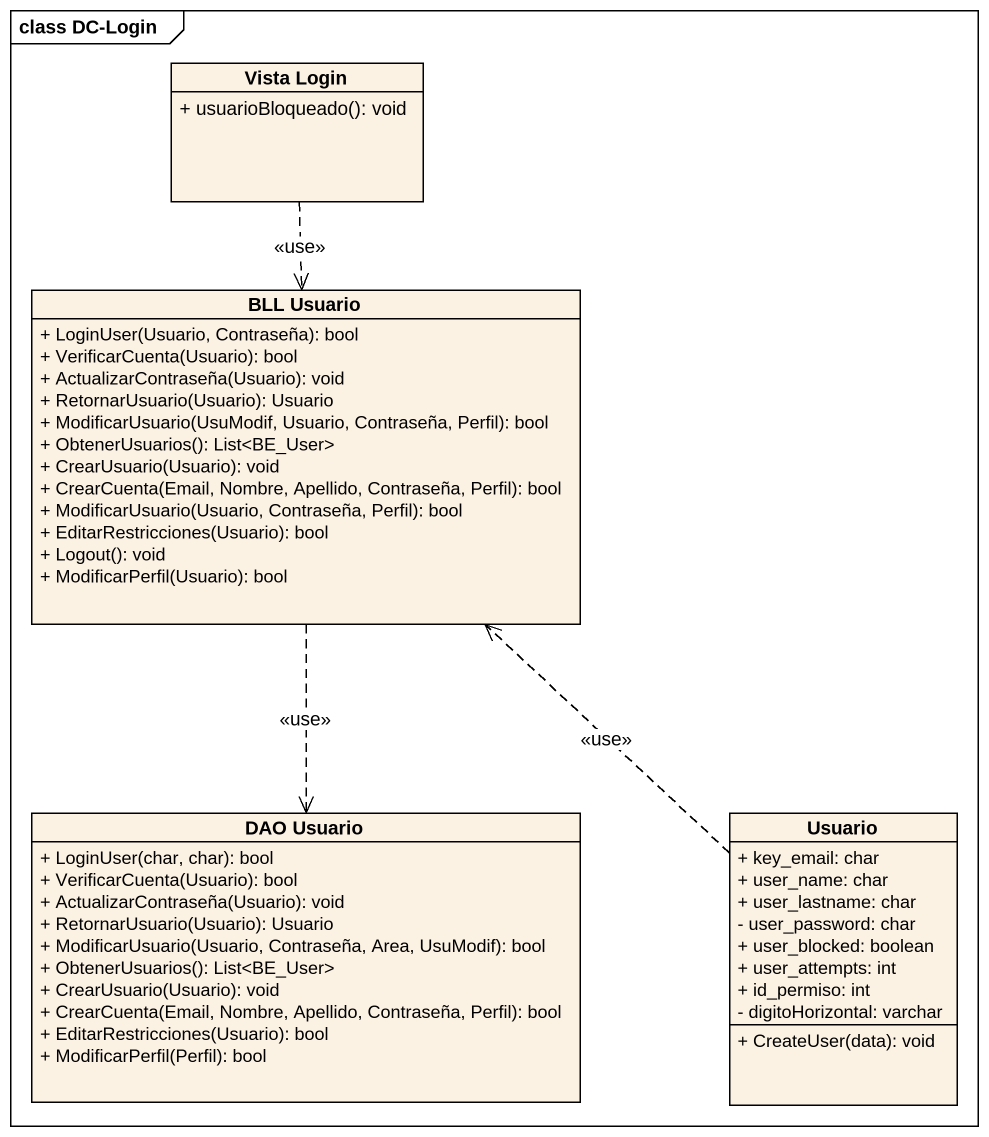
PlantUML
@startuml
mainframe class DC-Login
hide circle
hide empty members
skinparam classAttributeIconSize 0
class "Vista Login" as Vista_Login {
  + usuarioBloqueado(): void
}
class "BLL Usuario" as BLL_Usuario {
  + LoginUser(Usuario, Contraseña): bool
  + VerificarCuenta(Usuario): bool
  + ActualizarContraseña(Usuario): void
  + RetornarUsuario(Usuario): Usuario
  + ModificarUsuario(UsuModif, Usuario, Contraseña, Perfil): bool
  + ObtenerUsuarios(): List<BE_User>
  + CrearUsuario(Usuario): void
  + CrearCuenta(Email, Nombre, Apellido, Contraseña, Perfil): bool
  + ModificarUsuario(Usuario, Contraseña, Perfil): bool
  + EditarRestricciones(Usuario): bool
  + Logout(): void
  + ModificarPerfil(Usuario): bool
}
class "DAO Usuario" as DAO_Usuario {
  + LoginUser(char, char): bool
  + VerificarCuenta(Usuario): bool
  + ActualizarContraseña(Usuario): void
  + RetornarUsuario(Usuario): Usuario
  + ModificarUsuario(Usuario, Contraseña, Area, UsuModif): bool
  + ObtenerUsuarios(): List<BE_User>
  + CrearUsuario(Usuario): void
  + CrearCuenta(Email, Nombre, Apellido, Contraseña, Perfil): bool
  + EditarRestricciones(Usuario): bool
  + ModificarPerfil(Perfil): bool
}
class Usuario {
  + key_email: char
  + user_name: char
  + user_lastname: char
  - user_password: char
  + user_blocked: boolean
  + user_attempts: int
  + id_permiso: int
  - digitoHorizontal: varchar
  + CreateUser(data): void
}
Vista_Login ..> BLL_Usuario : <<use>>
BLL_Usuario ..> DAO_Usuario : <<use>>
Usuario .up.> BLL_Usuario : <<use>>
@enduml
